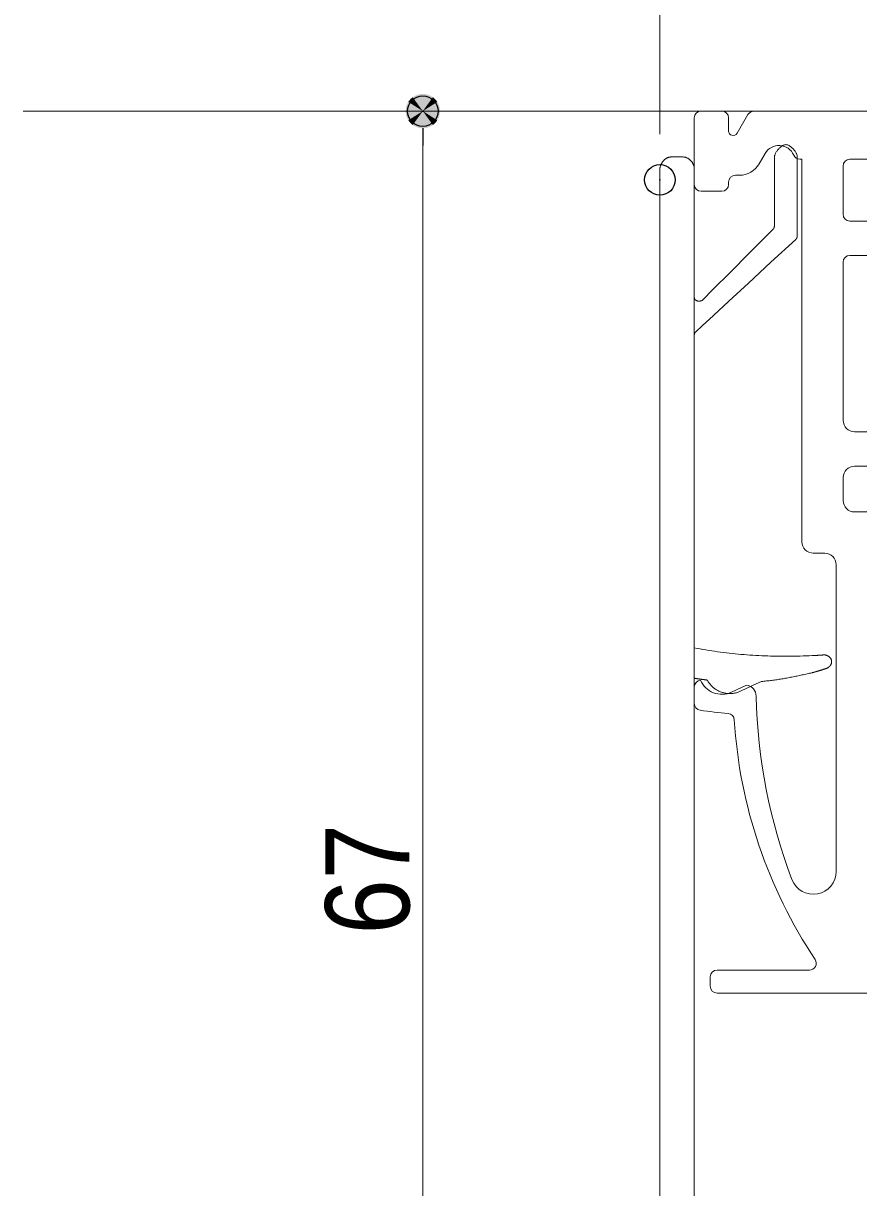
# Model space of a CAD drawing. Units: millimetres, scale not verified. Extents: x -4547 to 4547, y -2284 to 2284.
# Drawn here: x 211.5 to 485.2, y 363.5 to 744.7 of the extents above; entities that cross this region are included whole.
import ezdxf
from ezdxf.enums import TextEntityAlignment as Align

# ---------------------------------------------------------------- set-up
doc = ezdxf.new("R2010")
doc.units = ezdxf.units.MM
doc.header["$LTSCALE"] = 20
doc.header["$PDMODE"] = 32
doc.header["$PDSIZE"] = 10
for name, color, linetype, lineweight in [('0-1_3一般', 7, 'Continuous', 15), ('0-3_0', 7, 'Continuous', 25), ('0-5_2寸法-1', 7, 'Continuous', 15)]:
    doc.layers.add(name, color=color, linetype=linetype, lineweight=lineweight)
doc.layers.add('0-4_Defpoints', color=7, linetype='Continuous')
doc.styles.add('ＭＳ Ｐゴシック', font='')
doc.styles.get('ＭＳ Ｐゴシック').set_extended_font_data('MS PGothic')

# ---------------------------------------------------------------- blocks, each defined once
blk = doc.blocks.new('グループ-53')
at = {"layer": '0-1_3一般', "lineweight": 5}
for p, q in [((35438.1, 14274), (35438.1, 13839)), ((35618.1, 14319), (35483.1, 14319)), ((35663.1, 14189.4), (35663.1, 14274)), ((35789.6, 14296.5), (35719.1, 14174.4)), ((36623.1, 14319), (35828.5, 14319)), ((35863.2, 13974), (35902.1, 14041.5)), ((36413.1, 13644), (36413.1, 13959)), ((36458.1, 14004), (37373.1, 14004)), ((35708.1, 13899), (35733.3, 13899)), ((35663.1, 13839), (35663.1, 13854)), ((35483.1, 13794), (35618.1, 13794)), ((36608.1, 13599), (36458.1, 13599)), ((36458.1, 13374), (36608.1, 13374)), ((36413.1, 12294), (36413.1, 13329)), ((36578.1, 12219), (36488.1, 12219)), ((36488.1, 11994), (36578.1, 11994)), ((36413.1, 11769), (36413.1, 11919)), ((37523.1, 11694), (36488.1, 11694)), ((36218.1, 11424), (36293.1, 11424)), ((36368.1, 11349), (36368.1, 9340.5)), ((35438.1, 10547.8), (35438.1, 10440.5)), ((35781.2, 10560.6), (35681.5, 10514.1)), ((36192.5, 8694), (35588.1, 8694)), ((35543.1, 8649), (35543.1, 8589)), ((35588.1, 8544), (37785.6, 8544))]:
    blk.add_line(p, q, dxfattribs=at)
blk.add_lwpolyline([(36130.6, 14004), (36143.1, 14004), (36143.1, 11499)], dxfattribs=at)
for centre, radius, start, end in [((35483.1, 14274), 45, 90, 180), ((35618.1, 14274), 45, 0, 90), ((35828.5, 14274), 45, 90, 150), ((35693.1, 14189.4), 30, 180, 330), ((35993.1, 13989), 105, 23.57818, 150), ((36130.6, 14049), 45, 203.57818, 270), ((35733.3, 14049), 150, 270, 330), ((36458.1, 13959), 45, 90, 180), ((35708.1, 13854), 45, 90, 180), ((35483.1, 13839), 45, 180, 270), ((35618.1, 13839), 45, 270, 0), ((36458.1, 13644), 45, 180, 270), ((36458.1, 13329), 45, 90, 180), ((36488.1, 12294), 75, 180, 270), ((36488.1, 11919), 75, 90, 180), ((36488.1, 11769), 75, 180, 270), ((36218.1, 11499), 75, 180, 270), ((36293.1, 11349), 75, 0, 90), ((35483.1, 10547.8), 45, 94.57764, 180), ((35618.1, 10650), 150, 202.4905, 295), ((35768.9, 10486.6), 75, 1.23901, 80.59541), ((39443.1, 10566), 3600, 181.23901, 200.80744), ((35483.1, 10440.5), 45, 180, 261.82139), ((35993.1, 13989), 3630, 261.82139, 264.72794), ((35655.4, 10329.6), 45, 3.56476, 84.72794), ((38872.5, 10530), 3178.3, 183.56476, 213.75409), ((36218.1, 9340.5), 150, 200.80744, 0), ((35588.1, 8649), 45, 90, 180), ((36192.5, 8739), 45, 270, 33.75409), ((35588.1, 8589), 45, 180, 270)]:
    blk.add_arc(centre, radius, start, end, dxfattribs=at)
blk = doc.blocks.new('グループ-54')
at = {"layer": '0-1_3一般', "lineweight": 5}
for p, q in [((35285.2, 14018.5), (35288.1, 14018.6)), ((35288.1, 14018.6), (35363.1, 14018.6)), ((35963.1, 13566), (35963.1, 14018.6)), ((36113.1, 14018.6), (36113.1, 13501)), ((35213.1, 13868.6), (35213.1, 13943.6)), ((35437.8, 13946.5), (35438.1, 13943.6)), ((35438.1, 13943.6), (35438.1, 13868.6)), ((35213.1, 13868.6), (35213.1, 4418.6)), ((35438.1, 4418.6), (35438.1, 13868.6)), ((35963.1, 13565.4), (35963.1, 13566)), ((36113, 13500.4), (36113.1, 13501)), ((35487.8, 13078.9), (35489.3, 13079.8)), ((35438.2, 12852.8), (35438.1, 12852.2)), ((36190.2, 10752.2), (36209.5, 10753.1)), ((36287.6, 10758.1), (36289.6, 10758.2)), ((36338, 10715.2), (36338.1, 10713.4)), ((35440.2, 10605.5), (35438.1, 10605.9)), ((36212, 10641.8), (36209.5, 10641.1)), ((36308.6, 10671.4), (36307.4, 10670.7)), ((35527, 10587.6), (35524.1, 10592.9)), ((35886.5, 10584.9), (35878.1, 10584.1))]:
    blk.add_line(p, q, dxfattribs=at)
for points in [[(35963.1, 14018.6), (35963.5, 14022.1), (35964.2, 14025.7), (35965.1, 14029.3), (35966.3, 14032.9), (35967.7, 14036.6), (35969.3, 14040.3), (35971.2, 14044), (35973.3, 14047.8), (35975.7, 14051.6), (35978.3, 14055.5), (35981.1, 14059.4), (35984.2, 14063.3), (35987.5, 14067.3), (35991.1, 14071.3), (35994.9, 14075.3), (35998.9, 14079.4), (36003.2, 14083.5), (36007.5, 14087.2), (36011.8, 14090.4), (36016.2, 14093.1), (36020.5, 14095.3), (36024.9, 14097), (36029.2, 14098.3), (36033.6, 14099), (36038, 14099.3), (36042.4, 14099), (36046.8, 14098.3), (36051.2, 14097.1), (36055.6, 14095.3), (36060, 14093.1), (36064.5, 14090.4), (36068.9, 14087.2), (36073.4, 14083.5), (36077.8, 14079.4), (36082, 14075.4), (36085.9, 14071.3), (36089.5, 14067.3), (36092.9, 14063.4), (36096, 14059.5)], [(36096, 14059.5), (36098.8, 14055.6), (36101.4, 14051.7), (36103.8, 14047.9), (36105.9, 14044.1), (36107.7, 14040.3), (36109.2, 14036.6), (36110.5, 14032.9), (36111.5, 14029.3), (36112.3, 14025.7), (36112.8, 14022.1), (36113.1, 14018.6)], [(35213.1, 13943.6), (35213.5, 13946.5), (35214.1, 13949.3), (35214.7, 13952.2), (35215.4, 13955), (35216.1, 13957.7), (35217, 13960.5), (35217.9, 13963.2), (35219, 13965.9), (35220.1, 13968.5), (35221.3, 13971.1), (35222.6, 13973.7), (35223.9, 13976.3), (35225.4, 13978.8), (35226.9, 13981.3), (35228.5, 13983.8), (35230.2, 13986.2), (35232, 13988.6), (35233.9, 13991), (35235.8, 13993.3), (35237.9, 13995.6), (35240, 13997.8), (35242.1, 13999.9), (35244.3, 14001.9), (35246.5, 14003.8), (35248.8, 14005.6), (35251.1, 14007.3), (35253.5, 14008.8), (35255.9, 14010.3), (35258.3, 14011.6), (35260.8, 14012.8), (35263.4, 14013.9), (35265.9, 14014.8), (35268.5, 14015.7), (35271.2, 14016.5), (35273.9, 14017.1), (35276.7, 14017.6), (35279.5, 14018), (35282.3, 14018.3), (35285.2, 14018.5)], [(35363.1, 14018.6), (35366, 14018.5), (35368.9, 14018.3), (35371.7, 14018), (35374.6, 14017.6), (35377.3, 14017.1), (35380.1, 14016.5), (35382.8, 14015.7), (35385.4, 14014.9), (35388, 14013.9), (35390.6, 14012.8), (35393.2, 14011.6), (35395.7, 14010.3), (35398.1, 14008.9), (35400.6, 14007.3), (35402.9, 14005.7), (35405.3, 14003.9), (35407.6, 14002), (35409.9, 14000), (35412.1, 13997.9), (35414.3, 13995.7), (35416.4, 13993.4), (35418.5, 13991.1), (35420.4, 13988.7), (35422.2, 13986.3), (35424, 13983.9), (35425.6, 13981.4), (35427.1, 13979), (35428.6, 13976.4), (35429.9, 13973.9), (35431.2, 13971.3), (35432.3, 13968.7), (35433.3, 13966), (35434.3, 13963.3), (35435.1, 13960.6), (35435.9, 13957.8), (35436.5, 13955), (35437, 13952.2), (35437.5, 13949.4), (35437.8, 13946.5)], [(35489.3, 13079.8), (35564.7, 13155.1), (35670.2, 13260.7), (35801.8, 13392.3), (35954.3, 13544.8)], [(35954.3, 13544.8), (35954.7, 13545.2), (35955, 13545.7), (35955.4, 13546.1), (35955.7, 13546.6), (35956.1, 13547.1), (35956.4, 13547.6), (35956.8, 13548), (35957.1, 13548.5), (35957.4, 13549), (35957.7, 13549.5), (35958, 13550), (35958.3, 13550.5), (35958.6, 13551), (35958.9, 13551.5), (35959.2, 13552), (35959.4, 13552.6), (35959.7, 13553.1), (35960, 13553.6), (35960.2, 13554.2), (35960.4, 13554.7), (35960.7, 13555.2), (35960.9, 13555.8), (35961.1, 13556.3), (35961.3, 13556.9), (35961.5, 13557.4), (35961.7, 13558), (35961.9, 13558.5), (35962, 13559.1), (35962.2, 13559.7), (35962.3, 13560.2), (35962.4, 13560.8), (35962.5, 13561.4), (35962.6, 13561.9), (35962.7, 13562.5), (35962.8, 13563.1), (35962.9, 13563.6), (35963, 13564.2), (35963, 13564.8), (35963.1, 13565.4)], [(36103.4, 13478.9), (36103.8, 13479.4), (36104.2, 13479.9), (36104.6, 13480.3), (36105, 13480.8), (36105.4, 13481.3), (36105.8, 13481.8), (36106.1, 13482.3), (36106.5, 13482.8), (36106.8, 13483.3), (36107.2, 13483.8), (36107.5, 13484.3), (36107.8, 13484.8), (36108.1, 13485.4), (36108.5, 13485.9), (36108.8, 13486.4), (36109.1, 13487), (36109.3, 13487.5), (36109.6, 13488.1), (36109.9, 13488.6), (36110.2, 13489.2), (36110.4, 13489.7), (36110.7, 13490.3), (36110.9, 13490.9), (36111.1, 13491.4), (36111.3, 13492), (36111.5, 13492.6), (36111.7, 13493.2), (36111.9, 13493.8), (36112, 13494.4), (36112.2, 13494.9), (36112.3, 13495.5), (36112.5, 13496.1), (36112.6, 13496.7), (36112.7, 13497.3), (36112.8, 13497.9), (36112.9, 13498.5), (36112.9, 13499.1), (36113, 13499.8), (36113, 13500.4)], [(36103.4, 13478.9), (35940.8, 13329), (35793, 13192.6), (35665.5, 13075.1), (35563.1, 12980.6), (35489.6, 12912.8), (35447.7, 12874.2)], [(35438.1, 13101), (35438.1, 13099.2), (35438.3, 13097.5), (35438.5, 13095.9), (35438.8, 13094.3), (35439.2, 13092.7), (35439.7, 13091.3), (35440.3, 13089.9), (35441, 13088.5), (35441.8, 13087.2), (35442.6, 13086), (35443.6, 13084.8), (35444.6, 13083.7), (35445.7, 13082.6), (35446.9, 13081.6), (35448.2, 13080.6), (35449.6, 13079.8), (35451.1, 13078.9), (35452.7, 13078.2), (35454.3, 13077.4), (35456.1, 13076.8), (35457.8, 13076.2), (35459.6, 13075.7), (35461.4, 13075.2), (35463.1, 13074.9), (35464.9, 13074.6), (35466.6, 13074.4), (35468.3, 13074.3), (35470, 13074.2), (35471.7, 13074.3), (35473.3, 13074.4), (35475, 13074.6), (35476.6, 13074.8), (35478.2, 13075.2), (35479.9, 13075.6), (35481.5, 13076.1), (35483.1, 13076.7), (35484.6, 13077.3), (35486.2, 13078.1), (35487.8, 13078.9)], [(35447.7, 12874.2), (35447.3, 12873.7), (35446.9, 12873.3), (35446.5, 12872.8), (35446.2, 12872.3), (35445.8, 12871.8), (35445.4, 12871.3), (35445.1, 12870.8), (35444.7, 12870.3), (35444.4, 12869.8), (35444, 12869.3), (35443.7, 12868.8), (35443.4, 12868.2), (35443.1, 12867.7), (35442.8, 12867.2), (35442.5, 12866.7), (35442.2, 12866.1), (35441.9, 12865.6), (35441.7, 12865), (35441.4, 12864.5), (35441.2, 12863.9), (35440.9, 12863.4), (35440.7, 12862.8), (35440.5, 12862.3), (35440.3, 12861.7), (35440.1, 12861.1), (35439.9, 12860.6), (35439.7, 12860), (35439.5, 12859.4), (35439.3, 12858.8), (35439.2, 12858.2), (35439, 12857.7), (35438.9, 12857.1), (35438.8, 12856.5), (35438.6, 12855.9), (35438.5, 12855.3), (35438.4, 12854.6), (35438.3, 12854), (35438.2, 12853.4), (35438.2, 12852.8)], [(35438.1, 10804.1), (35457.1, 10800.5), (35476.2, 10797), (35495.2, 10793.7), (35514.3, 10790.5), (35533.4, 10787.4), (35552.6, 10784.4), (35571.7, 10781.6), (35590.9, 10778.9), (35610, 10776.3), (35629.2, 10773.8), (35648.5, 10771.5), (35667.7, 10769.3), (35686.9, 10767.2), (35706.2, 10765.2), (35725.5, 10763.4), (35744.8, 10761.6), (35764.1, 10760), (35783.4, 10758.5), (35802.8, 10757.2), (35822.2, 10756), (35841.6, 10754.8), (35860.9, 10753.8), (35880.3, 10752.9), (35899.7, 10752.1), (35919.1, 10751.4), (35938.4, 10750.8), (35957.8, 10750.3), (35977.2, 10749.9), (35996.5, 10749.6), (36015.9, 10749.4), (36035.3, 10749.3), (36054.6, 10749.3), (36074, 10749.4), (36093.4, 10749.6), (36112.7, 10749.9), (36132.1, 10750.4), (36151.4, 10750.9), (36170.8, 10751.5), (36190.2, 10752.2)], [(36209.5, 10753.1), (36211.5, 10753.2), (36213.5, 10753.3), (36215.5, 10753.4), (36217.5, 10753.5), (36219.5, 10753.6), (36221.5, 10753.7), (36223.5, 10753.8), (36225.5, 10753.9), (36227.5, 10754.1), (36229.5, 10754.2), (36231.6, 10754.3), (36233.6, 10754.4), (36235.6, 10754.5), (36237.6, 10754.7), (36239.6, 10754.8), (36241.6, 10754.9), (36243.6, 10755), (36245.6, 10755.2), (36247.6, 10755.3), (36249.6, 10755.4), (36251.6, 10755.6), (36253.6, 10755.7), (36255.6, 10755.8), (36257.6, 10756), (36259.6, 10756.1), (36261.6, 10756.2), (36263.6, 10756.4), (36265.6, 10756.5), (36267.6, 10756.6), (36269.6, 10756.8), (36271.6, 10756.9), (36273.6, 10757.1), (36275.6, 10757.2), (36277.6, 10757.4), (36279.6, 10757.5), (36281.6, 10757.7), (36283.6, 10757.8), (36285.6, 10757.9), (36287.6, 10758.1)], [(36289.6, 10758.2), (36291.5, 10758.1), (36293.3, 10757.9), (36295.1, 10757.6), (36296.9, 10757.3), (36298.6, 10756.9), (36300.4, 10756.5), (36302.1, 10756), (36303.8, 10755.5), (36305.5, 10754.9), (36307.2, 10754.2), (36308.9, 10753.5), (36310.5, 10752.7), (36312.2, 10751.9), (36313.8, 10751), (36315.4, 10750), (36316.9, 10749), (36318.5, 10748), (36320, 10746.9), (36321.6, 10745.7), (36323.1, 10744.5), (36324.5, 10743.2), (36325.9, 10741.9), (36327.2, 10740.6), (36328.5, 10739.2), (36329.6, 10737.8), (36330.7, 10736.4), (36331.7, 10734.9), (36332.6, 10733.5), (36333.5, 10731.9), (36334.3, 10730.4), (36335, 10728.8), (36335.7, 10727.2), (36336.2, 10725.6), (36336.7, 10724), (36337.1, 10722.3), (36337.5, 10720.5), (36337.7, 10718.8), (36337.9, 10717), (36338, 10715.2)], [(36338.1, 10713.4), (36338.1, 10712), (36338, 10710.6), (36337.9, 10709.2), (36337.7, 10707.9), (36337.5, 10706.5), (36337.2, 10705.2), (36336.9, 10703.9), (36336.6, 10702.6), (36336.2, 10701.4), (36335.8, 10700.1), (36335.3, 10698.9), (36334.7, 10697.6), (36334.2, 10696.4), (36333.6, 10695.2), (36332.9, 10694), (36332.2, 10692.9), (36331.4, 10691.7), (36330.6, 10690.6), (36329.8, 10689.4), (36328.9, 10688.3), (36328, 10687.2), (36327, 10686.2), (36326.1, 10685.1), (36325.1, 10684.1), (36324.1, 10683.1), (36323.1, 10682.1), (36322.1, 10681.1), (36321.1, 10680.2), (36320, 10679.3), (36318.9, 10678.4), (36317.8, 10677.5), (36316.7, 10676.7), (36315.6, 10675.9), (36314.5, 10675.1), (36313.3, 10674.3), (36312.2, 10673.5), (36311, 10672.8), (36309.8, 10672.1), (36308.6, 10671.4)], [(35524.1, 10592.9), (35521.9, 10593.3), (35519.8, 10593.6), (35517.6, 10593.9), (35515.5, 10594.2), (35513.3, 10594.5), (35511.2, 10594.8), (35509, 10595.1), (35506.9, 10595.4), (35504.7, 10595.7), (35502.6, 10596), (35500.4, 10596.3), (35498.3, 10596.6), (35496.1, 10596.9), (35493.9, 10597.2), (35491.8, 10597.5), (35489.6, 10597.7), (35487.5, 10598), (35485.3, 10598.3), (35483.1, 10598.6), (35481, 10598.9), (35478.8, 10599.1), (35476.7, 10599.4), (35474.5, 10599.7), (35472.4, 10600), (35470.2, 10600.3), (35468.1, 10600.6), (35465.9, 10601), (35463.8, 10601.3), (35461.6, 10601.6), (35459.5, 10602), (35457.3, 10602.3), (35455.2, 10602.7), (35453, 10603.1), (35450.9, 10603.5), (35448.8, 10603.8), (35446.6, 10604.2), (35444.5, 10604.6), (35442.3, 10605), (35440.2, 10605.5)], [(36209.5, 10641.1), (36201.3, 10639.2), (36193.1, 10637.4), (36184.9, 10635.6), (36176.7, 10633.7), (36168.4, 10632), (36160.2, 10630.2), (36152, 10628.4), (36143.8, 10626.7), (36135.5, 10624.9), (36127.3, 10623.2), (36119, 10621.5), (36110.8, 10619.8), (36102.6, 10618.1), (36094.3, 10616.5), (36086, 10614.8), (36077.8, 10613.2), (36069.5, 10611.6), (36061.3, 10610), (36053, 10608.4), (36044.7, 10606.8), (36036.4, 10605.3), (36028.2, 10603.8), (36019.9, 10602.3), (36011.6, 10600.9), (36003.3, 10599.5), (35995, 10598.2), (35986.7, 10596.9), (35978.3, 10595.7), (35970, 10594.5), (35961.7, 10593.3), (35953.4, 10592.2), (35945, 10591.1), (35936.7, 10590.1), (35928.3, 10589.1), (35920, 10588.2), (35911.6, 10587.3), (35903.3, 10586.4), (35894.9, 10585.6), (35886.5, 10584.9)], [(36307.4, 10670.7), (36304.9, 10669.9), (36302.5, 10669.1), (36300.1, 10668.3), (36297.6, 10667.5), (36295.2, 10666.7), (36292.8, 10666), (36290.3, 10665.2), (36287.9, 10664.4), (36285.5, 10663.6), (36283, 10662.9), (36280.6, 10662.1), (36278.2, 10661.3), (36275.7, 10660.5), (36273.3, 10659.8), (36270.8, 10659), (36268.4, 10658.3), (36266, 10657.5), (36263.5, 10656.8), (36261.1, 10656), (36258.6, 10655.3), (36256.2, 10654.5), (36253.7, 10653.8), (36251.3, 10653.1), (36248.8, 10652.3), (36246.4, 10651.6), (36243.9, 10650.9), (36241.5, 10650.1), (36239, 10649.4), (36236.6, 10648.7), (36234.1, 10648), (36231.7, 10647.3), (36229.2, 10646.6), (36226.7, 10645.9), (36224.3, 10645.2), (36221.8, 10644.5), (36219.4, 10643.8), (36216.9, 10643.1), (36214.4, 10642.4), (36212, 10641.8)], [(35726.5, 10513.4), (35720.7, 10511.6), (35714.9, 10510), (35709.2, 10508.7), (35703.4, 10507.5), (35697.6, 10506.5), (35691.8, 10505.8), (35686, 10505.2), (35680.2, 10504.8), (35674.4, 10504.7), (35668.6, 10504.8), (35662.8, 10505), (35657, 10505.5), (35651.2, 10506.2), (35645.4, 10507.1), (35639.6, 10508.2), (35633.7, 10509.5), (35627.9, 10511), (35622.1, 10512.7), (35616.2, 10514.6), (35610.4, 10516.7), (35604.6, 10519), (35599, 10521.5), (35593.6, 10524.1), (35588.2, 10526.9), (35583.1, 10529.9), (35578.1, 10533), (35573.2, 10536.2), (35568.5, 10539.6), (35564, 10543.2), (35559.6, 10546.9), (35555.4, 10550.8), (35551.3, 10554.9), (35547.3, 10559.1), (35543.6, 10563.4), (35539.9, 10568), (35536.5, 10572.6), (35533.1, 10577.5), (35530, 10582.5), (35527, 10587.6)], [(35878.1, 10584.1), (35825, 10559.3), (35774.3, 10535.7), (35726.5, 10513.4)]]:
    blk.add_lwpolyline(points, dxfattribs=at)
blk = doc.blocks.new('グループ-60')
at = {"layer": '0-1_3一般', "lineweight": 5}
blk.add_line((42143.1, 14319), (31043.1, 14319), dxfattribs=at)
blk = doc.blocks.new('グループ-62')
at = {"layer": '0-1_3一般'}
for name in ['グループ-60', 'グループ-53', 'グループ-54']:
    blk.add_blockref(name, (0, 0), dxfattribs=at)
blk = doc.blocks.new('_Dot')
at = {"layer": '0-3_0'}
blk.add_line((-10, 0), (-20, 0), dxfattribs=at)
for points in [[(0, 0), (-8.09, 5.88), (-7.29, 6.85)], [(0, 0), (-7.29, 6.85), (-6.37, 7.71)], [(0, 0), (-6.37, 7.71), (-5.36, 8.44)], [(0, 0), (-5.36, 8.44), (-4.26, 9.05)], [(0, 0), (-4.26, 9.05), (-3.09, 9.51)], [(0, 0), (-3.09, 9.51), (-1.87, 9.82)], [(0, 0), (-1.87, 9.82), (-0.63, 9.98)], [(0, 0), (-0.63, 9.98), (0.63, 9.98)], [(0, 0), (0.63, 9.98), (1.87, 9.82)], [(0, 0), (1.87, 9.82), (3.09, 9.51)], [(0, 0), (3.09, 9.51), (4.26, 9.05)], [(0, 0), (4.26, 9.05), (5.36, 8.44)], [(0, 0), (5.36, 8.44), (6.37, 7.71)], [(0, 0), (6.37, 7.71), (7.29, 6.85)], [(0, 0), (7.29, 6.85), (8.09, 5.88)], [(0, 0), (-10, 0), (-9.92, 1.25)], [(0, 0), (-9.92, -1.25), (-10, 0)], [(0, 0), (-9.92, 1.25), (-9.69, 2.49)], [(0, 0), (-9.69, -2.49), (-9.92, -1.25)], [(0, 0), (-9.69, 2.49), (-9.3, 3.68)], [(0, 0), (-9.3, -3.68), (-9.69, -2.49)], [(0, 0), (-9.3, 3.68), (-8.76, 4.82)], [(0, 0), (-8.76, -4.82), (-9.3, -3.68)], [(0, 0), (-8.76, 4.82), (-8.09, 5.88)], [(0, 0), (-8.09, -5.88), (-8.76, -4.82)], [(0, 0), (-7.29, -6.85), (-8.09, -5.88)], [(0, 0), (-6.37, -7.71), (-7.29, -6.85)], [(0, 0), (-5.36, -8.44), (-6.37, -7.71)], [(0, 0), (-4.26, -9.05), (-5.36, -8.44)], [(0, 0), (-3.09, -9.51), (-4.26, -9.05)], [(0, 0), (-1.87, -9.82), (-3.09, -9.51)], [(0, 0), (-0.63, -9.98), (-1.87, -9.82)], [(0, 0), (0.63, -9.98), (-0.63, -9.98)], [(0, 0), (8.09, 5.88), (8.76, 4.82)], [(0, 0), (8.76, 4.82), (9.3, 3.68)], [(0, 0), (9.3, 3.68), (9.69, 2.49)], [(0, 0), (9.69, 2.49), (9.92, 1.25)], [(0, 0), (9.92, 1.25), (10, 0)], [(0, 0), (1.87, -9.82), (0.63, -9.98)], [(0, 0), (3.09, -9.51), (1.87, -9.82)], [(0, 0), (4.26, -9.05), (3.09, -9.51)], [(0, 0), (5.36, -8.44), (4.26, -9.05)], [(0, 0), (6.37, -7.71), (5.36, -8.44)], [(0, 0), (7.29, -6.85), (6.37, -7.71)], [(0, 0), (8.09, -5.88), (7.29, -6.85)], [(0, 0), (8.76, -4.82), (8.09, -5.88)], [(0, 0), (9.3, -3.68), (8.76, -4.82)], [(0, 0), (9.69, -2.49), (9.3, -3.68)], [(0, 0), (9.92, -1.25), (9.69, -2.49)], [(0, 0), (10, 0), (9.92, -1.25)]]:
    blk.add_solid(points, dxfattribs=at)

msp = doc.modelspace()

# ---------------------------------------------------------------- linework, layer by layer
at = {"layer": '0-4_Defpoints'}
for p in [(342.38, 715.95), (420.03, 693.43)]:
    msp.add_point(p, dxfattribs=at)
at = {"layer": '0-5_2寸法-1'}
for p, q in [((420.03, 708.43), (420.03, 815.25)), ((357.38, 715.95), (357.58, 715.95)), ((342.38, 704.7), (342.38, 224.68))]:
    msp.add_line(p, q, dxfattribs=at)

# ---------------------------------------------------------------- block references
at = {"layer": '0-1_3一般', "xscale": 0.05, "yscale": 0.05}
msp.add_blockref('グループ-62', (-1340.62, 0), dxfattribs=at)
at = {"layer": '0-5_2寸法-1', "xscale": 0.5627563, "yscale": 0.5627563, "rotation": 90}
msp.add_blockref('_Dot', (342.38, 715.95), dxfattribs=at)

# ---------------------------------------------------------------- texts
at = {"layer": '0-5_2寸法-1', "style": 'ＭＳ Ｐゴシック', "width": 0.9}
msp.add_text('67', height=27.57, rotation=90, dxfattribs=at).set_placement((346.26, 446.39), align=Align.BOTTOM_LEFT)

doc.saveas('drawing.dxf')
